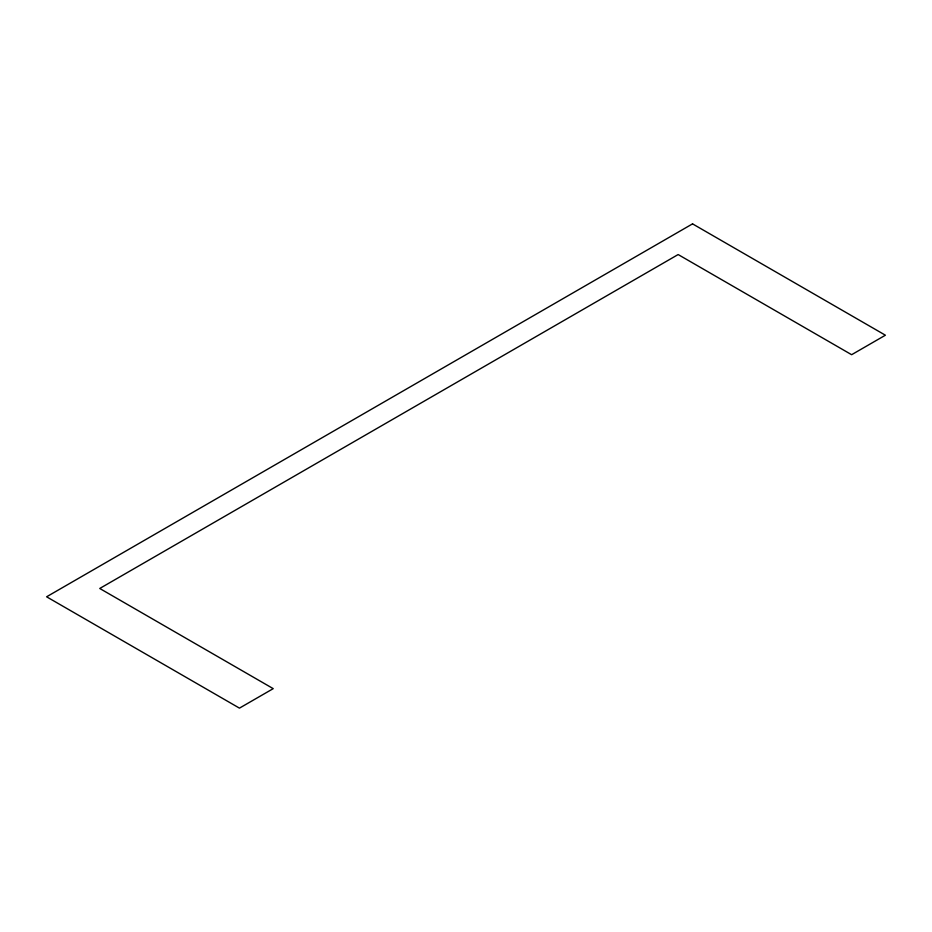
<?xml version="1.0" encoding="UTF-8"?>
<svg xmlns="http://www.w3.org/2000/svg" width="932" height="932" viewBox="0 0 932 932"><rect width="100%" height="100%" fill="white"/><g stroke="black" fill="none" stroke-linecap="round" stroke-linejoin="round"><path stroke-width="1.4" d="M692.546 223.866L46.6 596.795L239.454 708.134L273.227 688.643L99.747 588.476L678.147 254.553L851.627 354.708L885.4 335.205L692.546 223.866"/></g></svg>
